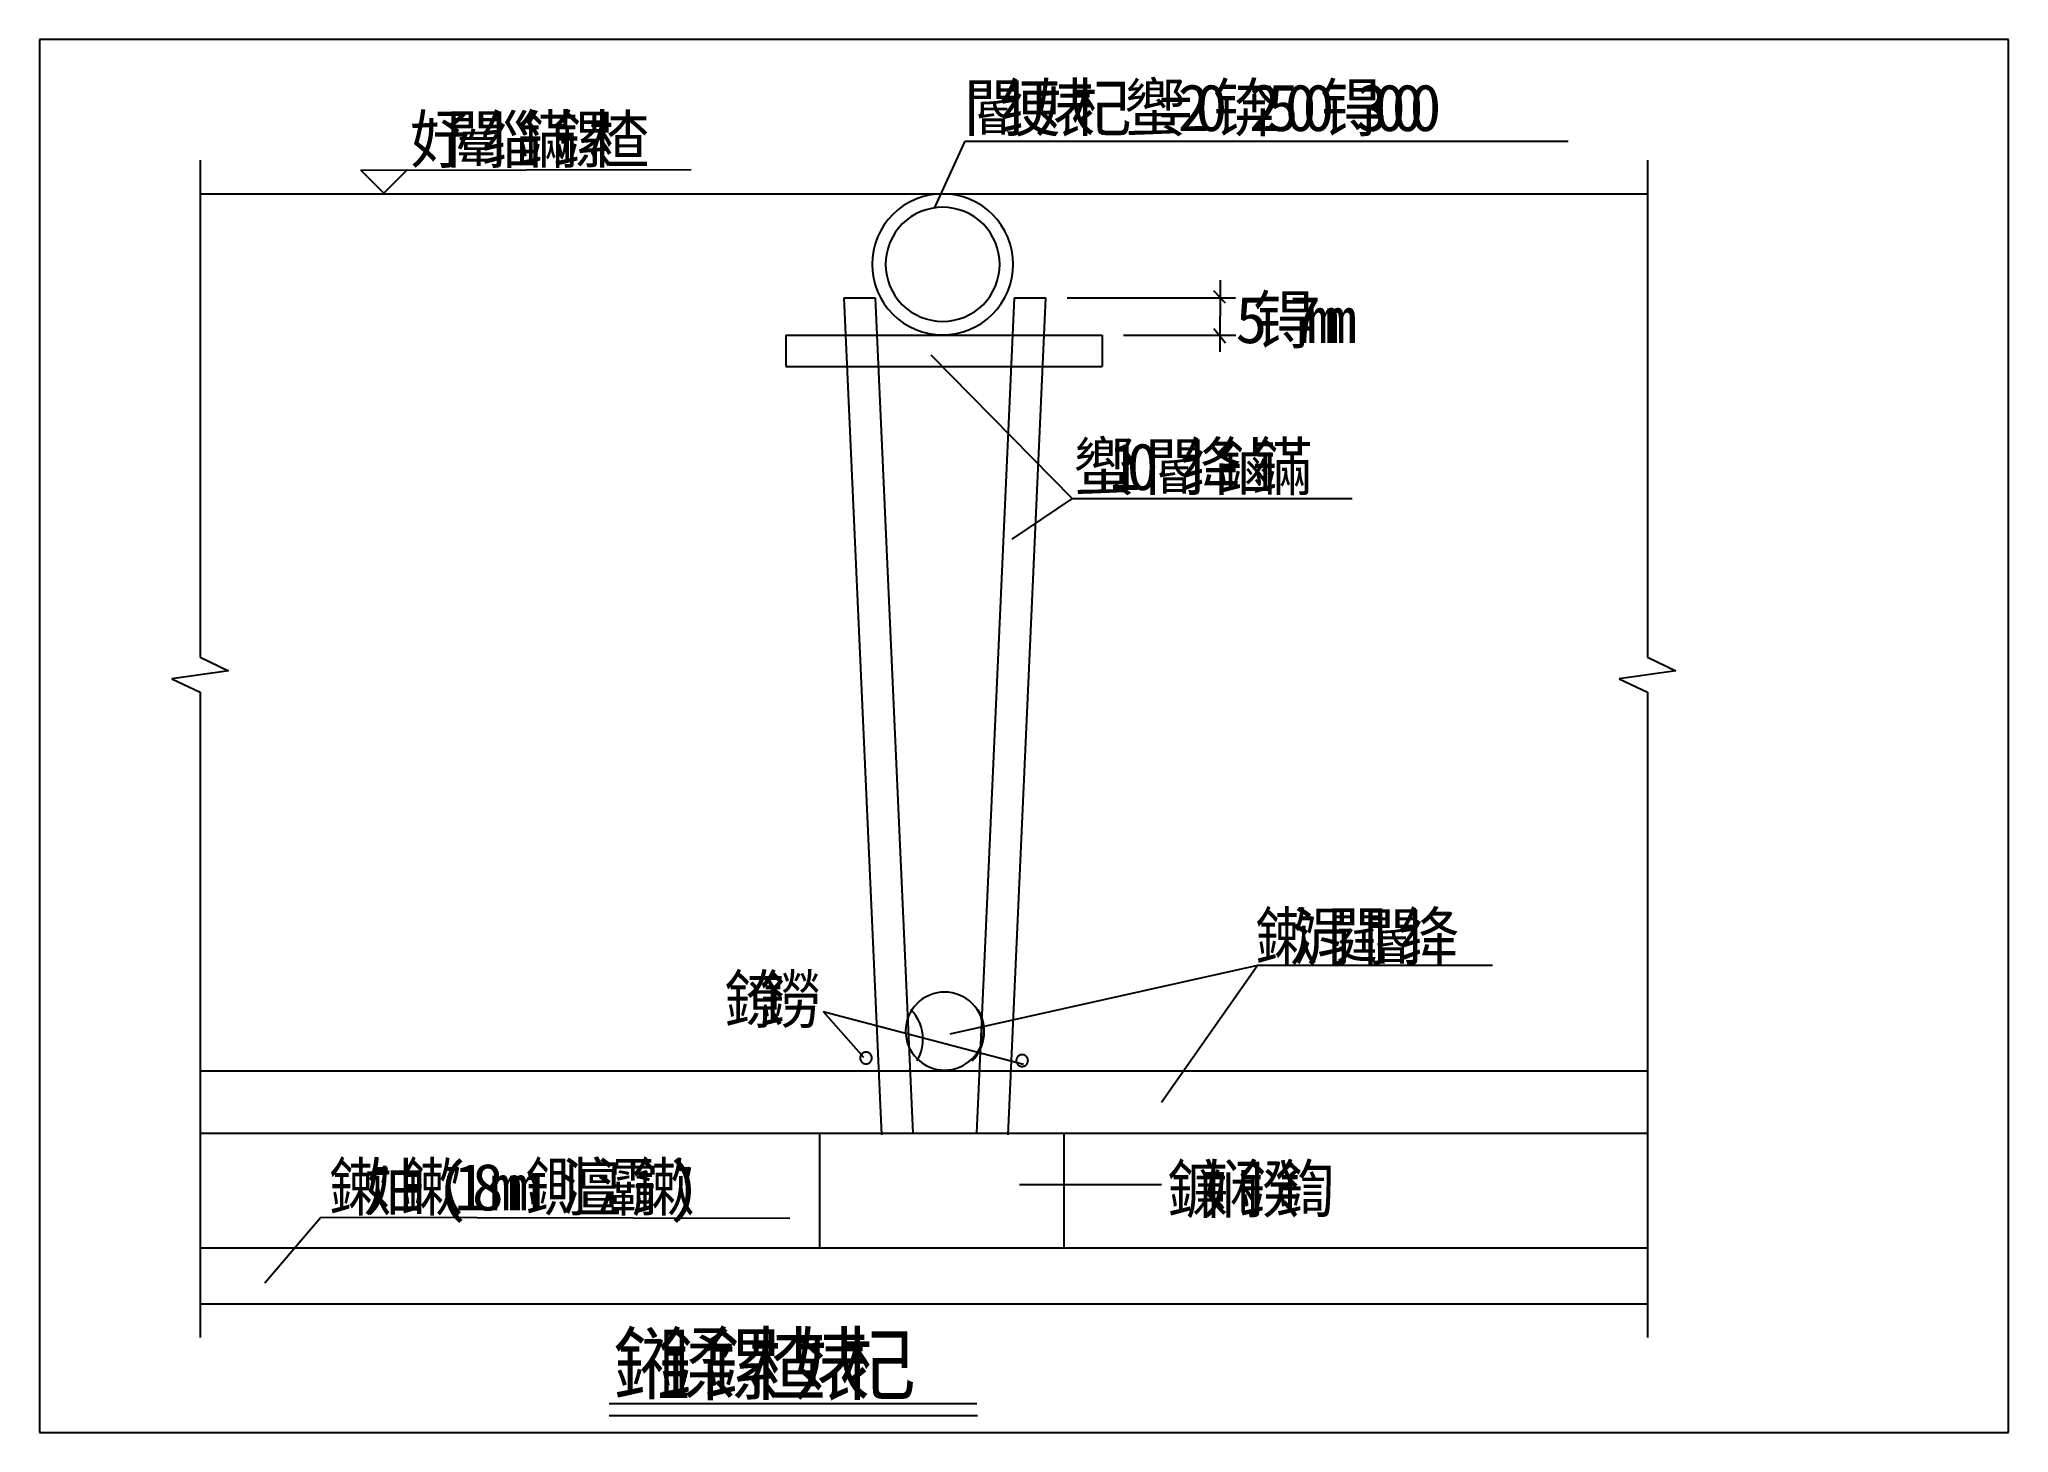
# Model space of a CAD drawing. Header units: metres. Extents: x 0 to 420, y 0 to 297.
import ezdxf

# ---------------------------------------------------------------- set-up
doc = ezdxf.new("R2010")
doc.units = ezdxf.units.M

msp = doc.modelspace()

# ---------------------------------------------------------------- linework, layer by layer
for p, q in [((420, 297), (0, 297)), ((0, 297), (0, 0)), ((420, 0), (420, 297)), ((191.01, 261.15), (197.43, 275.33)), ((197.43, 275.33), (326.03, 275.33)), ((34.27, 271.25), (34.27, 165.3)), ((68.55, 269.12), (139.03, 269.28)), ((73.49, 264.22), (68.55, 269.12)), ((78.41, 269.17), (73.49, 264.22)), ((342.96, 271.25), (342.96, 165.3)), ((34.27, 264.08), (342.96, 264.08)), ((251.85, 245.67), (251.77, 230.37)), ((171.58, 241.9), (179.61, 63.5)), ((171.58, 241.9), (178.26, 241.9)), ((178.26, 241.9), (186.27, 63.8)), ((207.89, 241.9), (199.88, 63.8)), ((214.57, 241.9), (206.54, 63.5)), ((207.89, 241.9), (214.69, 241.9)), ((219.22, 241.9), (255.13, 241.9)), ((252.98, 240.79), (250.49, 243.42)), ((252.98, 232.22), (250.47, 235.29)), ((159.23, 233.94), (226.64, 233.94)), ((159.23, 233.94), (159.23, 227.28)), ((226.64, 233.94), (226.64, 227.28)), ((231.25, 233.94), (255.16, 233.94)), ((159.23, 227.28), (226.64, 227.28)), ((190.15, 229.73), (220.25, 199.11)), ((220.25, 199.11), (207.37, 190.46)), ((220.25, 199.11), (279.97, 199.11)), ((34.27, 165.3), (40.31, 162.41)), ((342.96, 165.3), (349.01, 162.41)), ((40.31, 162.41), (28.24, 160.69)), ((28.24, 160.69), (34.27, 157.81)), ((349.01, 162.41), (336.94, 160.69)), ((336.94, 160.69), (342.96, 157.81)), ((34.27, 157.81), (34.27, 39.42)), ((342.96, 157.81), (342.96, 39.42)), ((194.25, 85), (259.85, 99.63)), ((259.85, 99.63), (239.35, 70.37)), ((259.85, 99.63), (309.92, 99.63)), ((167.15, 89.79), (209.86, 78.56)), ((167.15, 89.79), (175.77, 80.06)), ((34.27, 77.13), (342.96, 77.13)), ((34.27, 63.8), (342.96, 63.8)), ((166.37, 63.8), (166.37, 39.42)), ((218.48, 63.8), (218.48, 39.42)), ((209.05, 52.88), (239.32, 52.88)), ((34.27, 48.84), (34.27, 20.27)), ((342.96, 48.84), (342.96, 20.27)), ((48.08, 31.93), (60.06, 45.89)), ((60.06, 45.89), (160.05, 45.7)), ((34.27, 39.42), (342.96, 39.42)), ((34.27, 27.42), (342.96, 27.42)), ((121.49, 6.18), (199.94, 6.18)), ((0, 0), (420, 0)), ((121.49, 3.62), (200.09, 3.62))]:
    msp.add_line(p, q)
for points in [[(207.7, 249.05), (207.63, 250.52), (207.41, 251.99), (207.05, 253.42), (206.55, 254.81), (205.92, 256.14), (205.16, 257.41), (204.28, 258.59), (203.29, 259.69), (202.2, 260.68), (201.01, 261.56), (199.75, 262.32), (198.41, 262.95), (197.02, 263.45), (195.59, 263.81), (194.13, 264.02), (192.65, 264.1), (191.18, 264.02), (189.72, 263.81), (188.29, 263.45), (186.9, 262.95), (185.56, 262.32), (184.29, 261.56), (183.11, 260.68), (182.02, 259.69), (181.02, 258.59), (180.14, 257.41), (179.38, 256.14), (178.75, 254.81), (178.26, 253.42), (177.9, 251.99), (177.68, 250.52), (177.61, 249.05), (177.68, 247.58), (177.9, 246.11), (178.26, 244.68), (178.75, 243.29), (179.38, 241.96), (180.14, 240.69), (181.02, 239.51), (182.02, 238.41), (183.11, 237.42), (184.29, 236.54), (185.56, 235.78), (186.9, 235.15), (188.29, 234.65), (189.72, 234.29), (191.18, 234.08), (192.65, 234), (194.13, 234.08), (195.59, 234.29), (197.02, 234.65), (198.41, 235.15), (199.75, 235.78), (201.01, 236.54), (202.2, 237.42), (203.29, 238.41), (204.28, 239.51), (205.16, 240.69), (205.92, 241.96), (206.55, 243.29), (207.05, 244.68), (207.41, 246.11), (207.63, 247.58), (207.7, 249.05)], [(204.82, 249.05), (204.76, 250.24), (204.59, 251.42), (204.3, 252.58), (203.89, 253.71), (203.38, 254.79), (202.77, 255.81), (202.06, 256.77), (201.26, 257.65), (200.37, 258.46), (199.41, 259.17), (198.39, 259.78), (197.31, 260.29), (196.19, 260.69), (195.03, 260.98), (193.85, 261.16), (192.65, 261.22), (191.46, 261.16), (190.28, 260.98), (189.12, 260.69), (188, 260.29), (186.92, 259.78), (185.89, 259.17), (184.93, 258.46), (184.05, 257.65), (183.25, 256.77), (182.54, 255.81), (181.92, 254.79), (181.41, 253.71), (181.01, 252.58), (180.72, 251.42), (180.55, 250.24), (180.49, 249.05), (180.55, 247.86), (180.72, 246.68), (181.01, 245.52), (181.41, 244.39), (181.92, 243.31), (182.54, 242.29), (183.25, 241.33), (184.05, 240.45), (184.93, 239.64), (185.89, 238.93), (186.92, 238.32), (188, 237.81), (189.12, 237.41), (190.28, 237.12), (191.46, 236.94), (192.65, 236.88), (193.85, 236.94), (195.03, 237.12), (196.19, 237.41), (197.31, 237.81), (198.39, 238.32), (199.41, 238.93), (200.37, 239.64), (201.26, 240.45), (202.06, 241.33), (202.77, 242.29), (203.38, 243.31), (203.89, 244.39), (204.3, 245.52), (204.59, 246.68), (204.76, 247.86), (204.82, 249.05)], [(201.4, 85.59), (201.36, 86.4), (201.24, 87.21), (201.04, 88), (200.76, 88.77), (200.41, 89.51), (199.99, 90.21), (199.51, 90.87), (198.96, 91.47), (198.35, 92.02), (197.7, 92.51), (197, 92.93), (196.26, 93.27), (195.49, 93.55), (194.7, 93.75), (193.89, 93.87), (193.08, 93.91), (192.26, 93.87), (191.45, 93.75), (190.66, 93.55), (189.89, 93.27), (189.15, 92.93), (188.45, 92.51), (187.8, 92.02), (187.19, 91.47), (186.64, 90.87), (186.16, 90.21), (185.74, 89.51), (185.39, 88.77), (185.11, 88), (184.91, 87.21), (184.79, 86.4), (184.75, 85.59), (184.79, 84.77), (184.91, 83.96), (185.11, 83.17), (185.39, 82.4), (185.74, 81.67), (186.16, 80.96), (186.64, 80.31), (187.19, 79.7), (187.8, 79.16), (188.45, 78.67), (189.15, 78.25), (189.89, 77.9), (190.66, 77.63), (191.45, 77.43), (192.26, 77.31), (193.08, 77.27), (193.89, 77.31), (194.7, 77.43), (195.49, 77.63), (196.26, 77.9), (197, 78.25), (197.7, 78.67), (198.35, 79.16), (198.96, 79.7), (199.51, 80.31), (199.99, 80.96), (200.41, 81.67), (200.76, 82.4), (201.04, 83.17), (201.24, 83.96), (201.36, 84.77), (201.4, 85.59)], [(187.18, 79.25), (187.39, 79.61), (187.77, 80.41), (188.07, 81.25), (188.28, 82.11), (188.41, 82.98), (188.45, 83.87), (188.41, 84.75), (188.28, 85.63), (188.07, 86.49), (187.77, 87.32), (187.39, 88.12), (186.93, 88.88), (186.41, 89.59), (185.89, 90.16)], [(198.97, 79.25), (199.48, 79.82), (200.01, 80.53), (200.46, 81.29), (200.84, 82.09), (201.14, 82.92), (201.36, 83.78), (201.49, 84.66), (201.53, 85.54), (201.49, 86.43), (201.36, 87.3), (201.14, 88.16), (200.84, 88.99), (200.46, 89.79), (200.26, 90.16)], [(177.56, 79.86), (177.55, 79.98), (177.54, 80.1), (177.51, 80.22), (177.46, 80.34), (177.41, 80.45), (177.35, 80.55), (177.28, 80.65), (177.19, 80.74), (177.1, 80.82), (177, 80.9), (176.9, 80.96), (176.79, 81.01), (176.67, 81.05), (176.55, 81.08), (176.43, 81.1), (176.31, 81.11), (176.19, 81.1), (176.07, 81.08), (175.95, 81.05), (175.83, 81.01), (175.72, 80.96), (175.62, 80.9), (175.52, 80.82), (175.43, 80.74), (175.34, 80.65), (175.27, 80.55), (175.21, 80.45), (175.16, 80.34), (175.11, 80.22), (175.08, 80.1), (175.07, 79.98), (175.06, 79.86), (175.06, 79.86)], [(175.06, 79.86), (175.07, 79.73), (175.08, 79.61), (175.11, 79.49), (175.16, 79.38), (175.21, 79.27), (175.27, 79.16), (175.34, 79.06), (175.43, 78.97), (175.52, 78.89), (175.62, 78.82), (175.72, 78.75), (175.83, 78.7), (175.95, 78.66), (176.07, 78.63), (176.19, 78.61), (176.31, 78.61), (176.43, 78.61), (176.55, 78.63), (176.67, 78.66), (176.79, 78.7), (176.9, 78.75), (177, 78.82), (177.1, 78.89), (177.19, 78.97), (177.28, 79.06), (177.35, 79.16), (177.41, 79.27), (177.46, 79.38), (177.51, 79.49), (177.54, 79.61), (177.55, 79.73), (177.56, 79.86), (177.56, 79.86)], [(210.86, 79.31), (210.85, 79.43), (210.83, 79.55), (210.8, 79.67), (210.76, 79.79), (210.71, 79.9), (210.65, 80), (210.57, 80.1), (210.49, 80.19), (210.4, 80.27), (210.3, 80.35), (210.2, 80.41), (210.09, 80.46), (209.97, 80.5), (209.85, 80.53), (209.73, 80.55), (209.61, 80.56), (209.48, 80.55), (209.36, 80.53), (209.24, 80.5), (209.13, 80.46), (209.02, 80.41), (208.91, 80.35), (208.81, 80.27), (208.72, 80.19), (208.64, 80.1), (208.57, 80), (208.51, 79.9), (208.45, 79.79), (208.41, 79.67), (208.38, 79.55), (208.36, 79.43), (208.36, 79.31), (208.36, 79.31)], [(208.36, 79.31), (208.36, 79.18), (208.38, 79.06), (208.41, 78.94), (208.45, 78.83), (208.51, 78.72), (208.57, 78.61), (208.64, 78.51), (208.72, 78.42), (208.81, 78.34), (208.91, 78.27), (209.02, 78.2), (209.13, 78.15), (209.24, 78.11), (209.36, 78.08), (209.48, 78.06), (209.61, 78.06), (209.73, 78.06), (209.85, 78.08), (209.97, 78.11), (210.09, 78.15), (210.2, 78.2), (210.3, 78.27), (210.4, 78.34), (210.49, 78.42), (210.57, 78.51), (210.65, 78.61), (210.71, 78.72), (210.76, 78.83), (210.8, 78.94), (210.83, 79.06), (210.85, 79.18), (210.86, 79.31), (210.86, 79.31)]]:
    msp.add_lwpolyline(points)

# ---------------------------------------------------------------- texts
for s, height, p in [('閽', 10, (197.11, 277.46)), ('绠', 10, (204.72, 277.46)), ('婊', 10, (212.33, 277.46)), ('杞', 10, (219.93, 277.46)), ('蠁', 10, (231.35, 277.46)), ('2', 10, (242.76, 277.46)), ('0', 10, (246.56, 277.46)), ('锛', 10, (250.37, 277.46)), ('2', 10, (257.98, 277.46)), ('5', 10, (261.78, 277.46)), ('0', 10, (265.59, 277.46)), ('0', 10, (269.39, 277.46)), ('锝', 10, (273.19, 277.46)), ('3', 10, (280.8, 277.46)), ('0', 10, (284.61, 277.46)), ('0', 10, (288.41, 277.46)), ('0', 10, (292.22, 277.46)), ('妤', 10, (79.04, 270.71)), ('闈', 10, (86.65, 270.71)), ('缁', 10, (94.26, 270.71)), ('鏋', 10, (101.87, 270.71)), ('鏍', 10, (109.47, 270.71)), ('楂', 10, (117.08, 270.71)), ('=', 10, (238.96, 277.46)), ('锝', 10, (258.91, 232.25)), ('5', 10, (255.1, 232.25)), ('7', 10, (266.52, 232.25)), ('m', 10, (270.32, 232.25)), ('m', 10, (274.13, 232.25)), ('蠁', 10, (220.49, 200.94)), ('1', 10, (228.1, 200.94)), ('0', 10, (231.9, 200.94)), ('閽', 10, (235.71, 200.94)), ('绛', 10, (243.31, 200.94)), ('鏀', 10, (250.92, 200.94)), ('鏋', 10, (258.53, 200.94)), ('鏉', 10, (259.34, 100.76)), ('涓', 10, (266.95, 100.76)), ('閮', 10, (274.56, 100.76)), ('閽', 10, (282.17, 100.76)), ('绛', 10, (289.78, 100.76)), ('鐐', 10, (146.06, 87.36)), ('鐒', 10, (153.66, 87.36)), ('鏉', 10, (61.8, 47.36)), ('鏉', 10, (77.02, 47.36)), ('鍘', 10, (103.65, 47.36)), ('澶', 10, (111.26, 47.36)), ('鏉', 10, (126.48, 47.36)), ('妯', 10, (69.41, 47.36)), ('(', 10, (84.63, 47.36)), ('1', 10, (88.44, 47.36)), ('8', 10, (92.24, 47.36)), ('m', 10, (96.04, 47.36)), ('m', 10, (99.85, 47.36)), ('灞', 10, (118.87, 47.36)), (')', 10, (134.09, 47.36)), ('鐮', 10, (240.59, 46.9)), ('娴', 10, (248.2, 46.9)), ('鍨', 10, (255.8, 46.9)), ('鍧', 10, (263.41, 46.9)), ('鎺', 12.63, (122.44, 8.29)), ('鍒', 12.63, (132.05, 8.29)), ('鏍', 12.63, (141.66, 8.29)), ('楂', 12.63, (151.27, 8.29)), ('婊', 12.63, (160.89, 8.29)), ('杞', 12.63, (170.5, 8.29))]:
    msp.add_text(s, height=height).set_placement(p)

doc.saveas('drawing.dxf')
